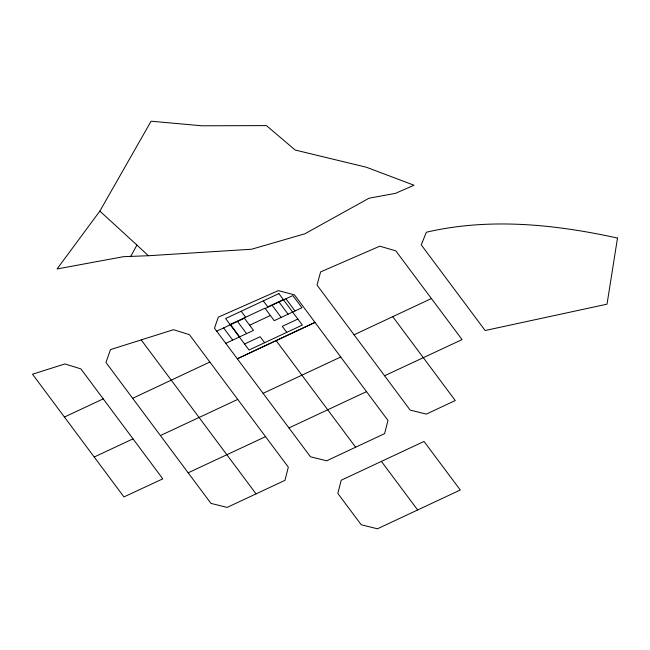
<?xml version="1.0" encoding="UTF-8"?>
<svg xmlns="http://www.w3.org/2000/svg" width="650" height="650" viewBox="0 0 650 650"><rect width="100%" height="100%" fill="white"/><g stroke="black" fill="none" stroke-linecap="round" stroke-linejoin="round"><path stroke-width="0.97" d="M130.731 256.409L136.923 245.074L99.856 211.104L151.093 121.209L201.817 125.791L266.451 125.604L295.149 150.02L366.421 167.253L414.026 185.242L395.436 193.351L369.037 198.209L304.826 233.813L251.639 249.226L148.379 255.734L123.597 256.661L57.054 268.962L99.856 211.104M230.051 324.545L264.956 308.206L274.243 320.669L301.925 307.71L292.858 295.547L265.176 308.498M283.351 299.593L267.776 306.889L263.299 300.885M216.726 331.175L244.408 318.224M249.632 325.219L270.392 315.502M225.794 343.338L253.484 330.387L244.189 317.923M244.562 344.004L260.138 336.716L264.615 342.721M297.863 319.061L282.287 326.349L286.764 332.353M132.649 398.296L210.957 503.392L227.143 507.406L284.968 480.35L288.316 467.147L189.402 334.644L173.469 329.704L110.476 349.602L105.974 362.481L132.649 398.296L209.836 362.026M276.12 340.592L237.307 358.776L314.998 322.416L294.442 294.808L278.273 290.623L218.327 317.151L214.467 328.201L310.464 456.771L326.682 460.793L384.605 433.639L387.977 420.452L314.974 322.416L276.12 340.592L355.639 447.216M354.063 334.791L431.413 298.537M340.738 356.988L263.112 393.331M288.941 427.944L366.527 391.617M381.412 461.394L341.201 480.236L337.829 493.431L361.238 524.769L377.455 528.791L460.289 490.003L424.011 441.439L381.412 461.394L417.649 509.966M64.423 417.04L103.236 398.881L162.793 478.847L123.947 496.917L32.5 374.205L64.943 363.951L80.876 368.883L103.236 398.881M94.226 457.015L132.998 438.872M160.42 435.549L237.746 399.401M384.572 375.757L462.069 339.601L395.785 250.819L379.754 246.196L320.596 271.928L317.021 285.066L410.134 410.077L426.351 414.099L455.268 400.538L392.746 316.68M188.159 472.802L265.558 436.646M136.923 245.074L148.379 255.734M285.935 298.781L295.011 310.952M279.021 302.023L288.088 314.186M272.098 305.264L281.166 317.428M241.15 311.252L245.627 317.249M237.494 321.457L246.561 333.621M230.571 324.699L239.639 336.863M223.649 327.941L232.716 340.104M141.213 339.893L256.051 493.878M617.5 238.054L607.019 304.176L485.152 330.509L421.257 244.887L426.351 232.229C489.418 217.523 554.929 224.315 617.5 238.054M278.874 293.597L225.582 318.541L249.039 350.009L302.331 325.065L278.874 293.597"/></g></svg>
